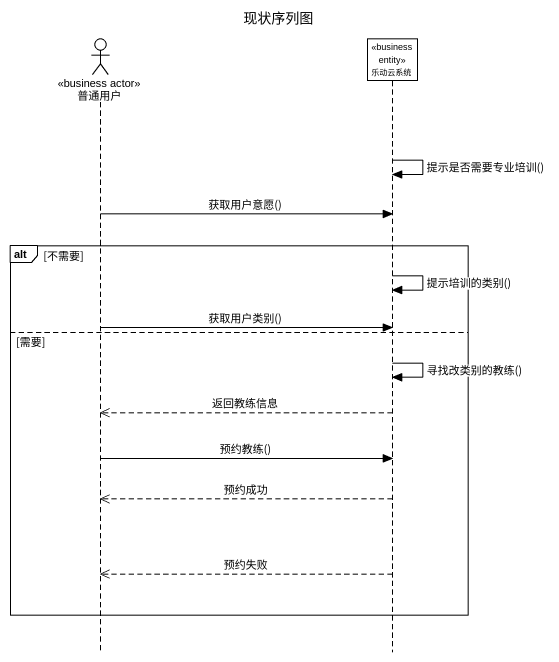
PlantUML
@startuml
title 现状序列图
hide footbox
actor 普通用户 <<business actor>>
participant 乐动云系统 <<business entity>>

乐动云系统 -> 乐动云系统 : 提示是否需要专业培训()
普通用户 -> 乐动云系统 : 获取用户意愿()
alt 不需要
  乐动云系统 -> 乐动云系统 : 提示培训的类别()
  普通用户 -> 乐动云系统 : 获取用户类别()
else 需要
  乐动云系统 -> 乐动云系统 : 寻找改类别的教练()
  乐动云系统 -->> 普通用户 : 返回教练信息
  普通用户 -> 乐动云系统 : 预约教练()
  乐动云系统 -->> 普通用户 : 预约成功
  乐动云系统 -->> 普通用户 : 预约失败
end
@enduml
